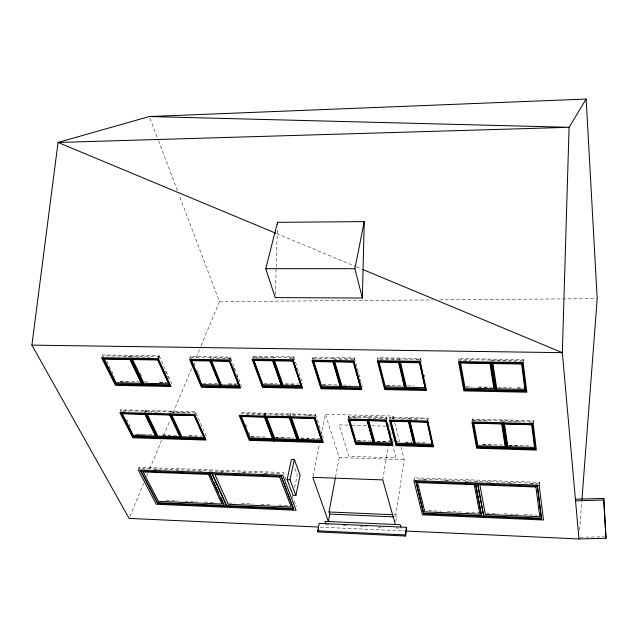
<?xml version="1.0" encoding="UTF-8"?>
<svg xmlns="http://www.w3.org/2000/svg" width="638" height="638" viewBox="0 0 638 638"><rect width="100%" height="100%" fill="white"/><g stroke="black" fill="none" stroke-linecap="round" stroke-linejoin="round"><path stroke-width="0.48" stroke-dasharray="3.19 2.39" d="M275.361 294.62L276.166 267.88M276.198 266.891L277.331 229.257M537.603 484.13L537.659 483.421L417.029 479.01M539.222 484.274L539.365 482.376L414.229 477.83L413.966 479.68M579.631 530.011L581.816 501.213M533.208 422.595L533.368 420.649L472.232 419.07L472.008 420.992M522.514 361.275L522.578 360.534L460.373 359.561L460.277 360.295L471.107 360.462M523.272 361.1L523.407 359.609L458.889 358.612L458.634 360.574M503.454 420.705L503.382 421.431L520.863 421.885M502.537 420.681L502.465 421.407L499.57 421.335M477.671 481.929L477.742 481.227M491.842 360.047L491.762 360.789L521.517 361.26M490.789 360.773L490.869 360.039M475.781 481.865L475.86 481.164M473.747 421.774L473.627 419.932L532.578 421.463L532.515 422.196L529.604 422.117M427.675 419.692L427.779 418.975L390.942 418.018L390.823 418.727M395.783 521.685L396.485 516.987L395.895 514.85L404.197 459.751L401.039 447.397M420.322 360.366L420.609 358.412L377.832 357.751L377.497 359.688M409.038 418.488L408.926 419.198L400.353 418.975M409.612 418.504L409.508 419.214L420.027 419.493M382.76 479.904L388.127 446.504M388.925 441.592L389.236 439.622M392.553 418.991L393.032 416.048L325.38 414.309L321.512 433.696M389.635 419.078L389.946 417.188L428.154 418.177L428.576 420.083M399.731 359.736L399.843 359.011L420.195 359.33L420.083 360.055L415.234 359.984M386.357 419.03L386.668 417.132L348.627 416.151L348.276 418.034M399.077 359.72L399.197 358.995L399.843 359.011M368.238 417.459L368.118 418.169L386.213 418.64L386.325 417.93L349.648 416.973L349.512 417.683L357.105 417.882M367.544 418.153L367.663 417.443M335.564 477.009L339.201 457.59L325.38 414.309M354.01 359.84L354.377 357.918L312.588 357.264L312.181 359.178M313.003 476.355L319.574 443.394M333.371 359.21L333.514 358.492L354.018 358.819L353.883 359.537L334.001 359.226L334.145 358.508M315.172 416.407L315.555 414.533L239.96 412.587M264.284 416.008L264.858 413.225L265.089 414.716M265.328 415.107L265.719 413.249L265.855 414.74M294.644 487.615L297.252 475.095L294.182 466.745M313.577 358.899L313.736 358.181L333.514 358.492M290.154 415.753L290.489 413.887L290.617 415.378L295.482 415.505M293.273 358.779L293.703 356.873L252.8 356.235L252.329 358.125M273.168 358.157L273.335 357.447L293.408 357.766L293.249 358.484L289.357 358.42M273.79 358.173L273.957 357.463M241.14 414.094L241.308 413.4L290.107 414.668L289.947 415.362L275.496 414.987M240.781 387.194L241.252 385.328L230.294 357.113L190.355 356.483L189.821 358.349M210.006 471.634L210.173 470.964L281.605 473.571M191.344 358.077L191.544 357.376L230.055 357.998L229.871 358.7L211.824 358.412M229.8 358.995L230.294 357.113M194.877 413.217L195.061 412.539L171.112 411.917L170.665 411.111L170.848 412.595M210.269 358.381L210.46 357.679M210.875 358.397L211.066 357.695M144.587 413.169L145.336 410.457L145.616 411.933L143.638 411.885M145.679 412.284L146.182 410.473L146.365 411.957L160.258 412.315M170.186 412.579L170.378 411.893L122.153 410.641L121.946 411.319L128.844 411.502M138.478 469.05L139.004 467.295L283.32 472.527L286.127 479.912M142.282 469.153L142.481 468.499L210.173 470.964M158.511 357.416L158.726 356.722L104.082 355.852L103.842 356.538M158.591 357.711L159.157 355.852L102.479 354.959L101.857 356.794M120.151 411.622L120.726 409.819L195.443 411.749L206.736 437.325M130.878 356.275L130.654 356.969L124.697 356.873M131.731 356.291L131.508 356.985L149.834 357.28M129.865 516.565L143.646 483.5M146.716 476.147L147.864 473.396M149.778 468.802L161.645 440.324M163.567 435.73L170.075 420.115M173.137 412.77L191.52 368.676M196.121 357.655L200.715 346.625M201.098 345.708L219.48 301.622L178.919 194.662M580.046 537.316L604.17 536.781M219.48 301.622L432.755 299.94M439.734 299.884L596.195 298.656M399.197 358.995L378.948 358.676L378.82 359.401L398.112 359.712M273.335 357.447L253.972 357.144L253.796 357.854L268.327 358.085M466.043 386.668L471.833 386.787M478.58 386.923L492.089 387.194M497.863 387.314L511.421 387.593M517.235 387.705L523.048 387.824M386.421 385.424L402.769 385.759M407.586 385.854L414.437 385.998M478.277 387.378L488.198 387.577M517.37 388.175L523.176 388.295M264.124 383.342L276.725 383.605M285.377 383.781L299.23 384.06M322.645 384.634L338.475 384.953M343.276 385.049L349.975 385.192M386.867 385.886L391.812 385.99M285.186 384.22L293.743 384.395M322.166 385.065L327.964 385.185M144.34 381.923L148.303 382.002M159.189 382.226L167.108 382.393M120.223 381.428L138.869 381.811M228.556 383.789L237.256 383.964M202.956 383.255L218.108 383.574M120 381.851L127.775 382.01M159.811 382.672L165.681 382.792M228.619 384.22L236.443 384.387M245.933 414.221L264.132 414.692M307.149 415.809L314.933 416.016L315.076 415.314L290.84 414.684L290.561 413.887M171.805 412.619L190.068 413.097M473.548 420.649L489.928 421.08M348.037 425.123L339.121 424.876L348.85 456.33L396.007 457.885L392.976 446.369M352.001 425.227L366.866 425.642M371.818 425.777L385.687 426.152M251.093 436.567L266.955 437.046M276.118 437.317L293.408 437.835M300.41 438.051L319.782 438.625M250.67 436.87L255.551 437.022M274.866 437.604L282.722 437.835M301.144 438.394L309.055 438.625M357.272 440.595L371.563 441.033M377.122 441.201L389.794 441.576M396.772 441.759L398.686 441.815M405.377 442.014L412.076 442.214M416.67 442.357L425.482 442.62M482.695 444.407L502.313 444.997M508.972 445.196L528.711 445.795M137.457 434.127L153.136 434.606M162.283 434.877L178.169 435.355M189.023 435.682L201.472 436.057M357.735 440.938L360.677 441.033M376.914 441.52L386.748 441.815M405.018 442.333L411.901 442.541M482.934 444.758L490.726 444.997M509.164 445.555L517.011 445.787M135.232 434.406L142.96 434.637M163.041 435.244L169.844 435.451M189.055 436.033L195.898 436.24M339.201 457.59L404.197 459.751M154.237 469.592L158.216 469.735M176.144 470.389L180.131 470.541M199.048 471.227L202.039 471.338M220.102 472L223.069 472.112M241.874 472.798L244.84 472.902M263.646 473.595L266.612 473.699M422.819 479.92L427.723 480.103M444.391 480.709L449.296 480.892M464.99 481.467L470.876 481.682M487.496 482.296L492.408 482.472M509.108 483.086L515.01 483.301M530.728 483.875L536.622 484.09M428.513 510.639L441.384 511.182M447.318 511.429L461.178 512.011M466.123 512.218L478.986 512.761M486.499 513.072L498.358 513.574M504.283 513.821L518.112 514.395M524.037 514.651L536.885 515.185M166.199 500.351L177.994 500.854M184.876 501.141L196.671 501.635M204.535 501.97L215.349 502.425M228.619 502.983L234.521 503.23M241.395 503.518L253.19 504.012M261.054 504.347L271.868 504.802M278.75 505.089L289.564 505.543M393.925 514.762L395.895 514.85M394.499 516.9L396.485 516.987M325.516 524.771L331.457 525.034M343.34 525.576L348.292 525.8M360.175 526.334L367.105 526.645M377.999 527.14L383.94 527.411M395.823 527.945L401.765 528.216M320.188 527.132L404.787 530.991M276.669 233.58L355.661 266.509M356.578 266.891L362.089 269.188M139.004 467.295L139.921 469.058M126.643 419.429L130.232 426.463M120.726 409.819L121.619 411.566M102.479 354.959L103.348 356.682M106.682 361.036L114.481 376.603M140.153 373.126L141.413 375.766M159.157 355.852L171.766 383.749M158.726 356.722L159.54 358.524M165.266 371.164L168.528 378.382M195.061 412.539L195.85 414.317M193.848 362.823L195.005 365.542M196.927 370.08L198.075 372.799M198.458 373.709L200.763 379.147M190.355 356.483L191.121 358.293M245.63 424.238L246.707 426.942M248.868 432.357L249.952 435.068M230.055 357.998L231.474 361.65M233.612 367.121L234.672 369.865M236.802 375.335L238.931 380.814M149.994 118.397L158.104 139.786M158.463 140.719L177.508 190.945M292.092 495.598L296.303 506.668M252.8 356.235L253.477 358.07M293.703 356.873L302.556 383.597M315.555 414.533L323.251 437.955M312.588 357.264L313.17 359.114M348.627 416.151L349.185 418.042M354.377 357.918L362.36 386.756M386.668 417.132L387.17 419.038M388.414 423.784L390.153 430.435M390.4 431.384L391.15 434.231M392.394 438.984L393.383 442.788M389.946 417.188L390.44 419.086M377.832 357.751L378.326 359.68M393.032 416.048L393.758 418.895M394.731 422.699L399.579 441.695M414.229 477.83L414.708 479.728M420.609 358.412L421.247 361.331M424.206 374.937L424.629 376.883M458.889 358.612L459.24 360.566M472.232 419.07L472.583 421.016M539.365 482.376L539.604 484.306M523.407 359.609L523.654 361.587M533.368 420.649L533.607 422.611"/><path stroke-width="0.96" d="M362.368 298.034L364.242 221.601L277.538 222.327L265.727 268.702L275.273 297.595L362.368 298.034L354.864 268.694L364.242 221.601M277.482 224.305L277.538 222.327M405.776 531.039L578.953 538.95L606.004 538.297L603.803 498.43L575.683 499.203L575.556 500.846L603.707 500.025L603.803 498.43M423.728 513.869L415.809 481.06L423.728 513.869L541.415 518.877L541.463 518.176L483.74 515.727L477.862 484.298M541.415 518.877L537.324 485.542L541.335 517.187M581.968 499.227L597.192 298.648L586.155 99.049L149.292 116.539L58.058 142.449L31.9 345.134L129.099 518.407L318.195 527.036M535.346 449.24L532.315 423.648L535.346 449.24L477.296 447.461L472.838 422.811L532.259 424.382M464.552 390.025L459.615 361.762L464.552 390.025L525.736 391.301L522.41 363.724M503.31 429.526L506.006 448.339L502.218 423.584M503.326 422.89L507.011 448.37L503.254 423.616M491.691 362.272L495.87 390.679L491.603 363.022M475.749 484.218L481.626 516.333L475.493 483.971M483.74 515.727L483.668 516.421L477.607 484.051M477.296 447.461L473.093 423.034M432.747 446.018L427.42 421.12L432.747 446.018L396.429 444.909L390.193 420.849L427.324 421.838M405.624 536.032L406.717 528.439L406.406 527.307L319.167 523.375L317.74 530.84L318.147 531.956L405.624 536.032L405.313 534.899L406.406 527.307M425.682 389.587L419.692 362.248L378.119 361.579L385.081 388.741L425.682 389.587L420.011 362.464M415.155 444.774L415.051 445.476L409.341 420.641L415.155 444.774L432.843 445.308M408.695 420.625L414.421 445.46M396.429 444.909L390.56 421.104M402.618 377.162L405.186 389.164L398.822 361.18L402.171 375.28M406.007 388.454L405.896 389.172L399.548 361.196L406.007 388.454L425.785 388.861M367.552 420.53L373.9 444.247L367.153 420.275M368.19 420.546L374.522 444.263L367.799 420.29M385.081 388.741L378.486 361.786M355.98 443.697L348.834 419.788L385.815 420.769L392.147 444.806L355.98 443.697L348.97 419.086M360.949 388.741L353.412 361.706L312.803 361.044L321.273 387.904L360.949 388.741L361.084 388.024L341.753 387.617L333.77 360.661L341.617 388.335L341.753 387.617M335.381 477.982L329.025 511.979L329.758 514.092L328.379 521.525L312.803 477.32L382.76 479.904L395.361 524.508M318.147 531.956L318.681 529.157M341.067 387.601L340.923 388.319L333.06 360.653L341.067 387.601L321.424 387.194L312.963 360.326M322.27 441.823L314.574 417.411L322.27 441.823L298.584 441.097L290.378 416.781L290.226 417.475L314.43 418.113M157.482 503.31L157.666 502.664L140.838 470.429L140.639 471.091L157.482 503.31L293.44 509.116L293.576 508.446L226.753 505.607L212.446 473.954M321.273 387.904L321.424 387.194M295.896 495.431L300.075 475.198L294.325 459.424L291.454 459.328L287.108 479.688L293.033 495.311L295.896 495.431L290.011 479.8L294.325 459.424M262.776 386.588L253.134 359.266L252.959 359.976L262.776 386.588L301.63 387.402L301.79 386.692L282.857 386.301L273.83 360.518M293.44 509.116L280.967 475.589M249.641 439.598L240.422 415.466L240.247 416.159L249.641 439.598L297.794 441.073L289.572 416.758L297.619 439.47M301.63 387.402L292.866 359.912L301.479 385.767M274.308 440.356L265.599 416.128L265.432 416.821M273.136 360.502L282.02 386.987L272.641 360.295M282.857 386.301L282.698 387.003L273.335 360.31M264.579 416.797L264.746 416.104L272.259 436.017M226.753 505.607L226.594 506.261L211.864 473.723L212.039 473.053M209.599 472.965L209.424 473.627L224.225 506.157M221.282 386.173L221.099 386.875L210.349 360.502L210.54 359.8L221.282 386.173L239.776 386.564M170.521 413.958L181.655 437.851L181.471 438.521L204.894 439.247L205.069 438.561L201.52 430.57M201.632 386.461L190.451 360.175L229.265 360.821L239.593 387.266L201.632 386.461L201.823 385.767L191.033 360.382M180.69 438.497L169.525 414.62L120.925 413.336L133.087 437.038L180.69 438.497L180.052 436.057M157.466 437.788L157.666 437.11L146.022 413.312M115.781 384.515L116.004 383.829L102.957 357.91L102.726 358.596L115.781 384.515L169.692 385.655L169.07 383.159M133.087 437.038L133.286 436.368L121.595 413.536M131.572 359.266L143.598 384.411L143.383 385.097L130.918 359.066M586.155 99.049L569.08 127.305L562.333 352.662L578.953 538.95M265.727 268.702L354.864 268.694M31.9 345.134L562.333 352.662L363.006 269.571M459.52 362.504L522.227 363.508L525.736 391.301M252.959 359.976L292.706 360.622M102.726 358.596L157.801 359.505L169.692 385.655M209.846 360.98L191.607 360.677L201.775 384.634L219.655 385.001M464.647 389.292L494.881 389.922M495.941 389.946L525.8 390.56M385.2 388.016L405.305 388.438M262.944 385.878L282.179 386.285M116.004 383.829L142.657 384.387L142.441 385.081L129.961 359.05M143.598 384.411L169.891 384.961M201.823 385.767L220.62 386.157M149.292 116.539L569.08 127.305L58.058 142.449L275.752 233.197M240.247 416.159L289.421 417.451M170.322 414.644L194.247 415.274L204.894 439.247M169.604 415.003L147.322 414.413L157.913 436.105L179.772 436.767M249.809 438.912L273.63 439.638M274.468 439.67L297.938 440.38M298.728 440.403L322.413 441.121M356.1 442.995L374.012 443.546M374.642 443.562L392.258 444.104M396.541 444.2L414.525 444.75L408.926 421.59M477.376 446.744L506.07 447.621M507.082 447.653L535.402 448.514M133.286 436.368L156.836 437.086L155.114 433.561M157.666 437.11L180.873 437.827M181.655 437.851L205.069 438.561M140.639 471.091L280.824 476.267M415.713 481.754L537.276 486.252M287.108 479.688L290.011 479.8M423.815 513.183L481.698 515.64M157.666 502.664L224.385 505.503L220.692 497.369M329.025 511.979L392.944 514.722M329.758 514.092L393.502 516.852M317.74 530.84L405.313 534.899M157.841 438.553L145.432 413.193M146.046 415.051L146.907 416.813M144.587 413.169L157.012 438.521M130.615 359.25L131.906 361.945M135.344 369.131L137.497 373.613M169.947 413.839L181.822 439.287M170.96 416.59L172.619 420.131M173.44 421.901L174.676 424.557M177.986 431.631L178.807 433.401M160.058 363.317L161.286 366.021M162.108 367.831L163.751 371.436M165.8 375.941L167.028 378.653M210.014 473.867L212.885 480.191M213.706 482.001L215.349 485.614M216.17 487.424L218.635 492.847M194.43 414.588L196.01 418.137M197.19 420.801L197.979 422.579M199.16 425.243L200.739 428.8M209.862 359.792L219.879 384.339M209.671 360.494L220.437 386.859M229.808 361.02L235.861 376.532M236.57 378.35L239.417 385.655M281.318 476.498L286.925 491.108M287.626 492.927L293.225 507.537M274.595 441.113L265.137 416.032L264.284 416.008L273.758 441.081M325.811 523.678L324.989 521.374L400.305 524.731L400.951 527.06M289.947 416.678L298.855 441.855M353.556 360.988L354.329 363.78M354.848 365.646L360.821 387.091M386.181 421.024L392.003 443.139M490.598 362.256L492.815 376.564M493.11 378.478L494.737 388.965M490.518 362.998L494.801 390.655M492.576 364.824L492.863 366.738M493.892 373.421L494.187 375.327M492.496 365.566L492.791 367.472M493.078 369.386L493.373 371.292M493.668 373.198L493.964 375.112M494.402 377.975L494.697 379.881M494.984 381.795L495.279 383.701M495.718 386.564L496.013 388.47M503.964 425.243L504.251 427.149M504.538 429.055L504.825 430.961M505.264 433.824L505.551 435.73M505.838 437.636L506.125 439.542M506.412 441.448L506.708 443.354M502.289 422.858L503.023 427.62M504.754 429.286L505.041 431.192M505.328 433.098L505.615 435.004M505.91 436.91L506.197 438.816M506.628 441.679L506.915 443.585M603.707 500.025L606.004 538.297M523.136 362.591L458.507 361.563L463.898 390.895L526.852 392.211L523.136 362.591M420.171 361.339L377.321 360.653L384.762 389.595L426.535 390.48L420.171 361.339M293.057 359.736L252.09 359.074L262.569 387.425L302.556 388.271L293.057 359.736M353.827 360.805L311.974 360.135L321.018 388.757L361.842 389.619L353.827 360.805M489.976 363.5L460.564 363.03L465.134 388.119L493.892 388.709L489.976 363.5M521.637 364.019L492.871 363.548L496.731 388.765L524.859 389.339L521.637 364.019M398.575 362.416L379.044 362.097L385.376 386.851L404.492 387.242L398.575 362.416M419.541 362.751L400.497 362.448L406.374 387.282L425.004 387.665L419.541 362.751M158.304 358.644L101.554 357.711L115.486 385.328L170.952 386.508L158.304 358.644M229.552 359.936L189.55 359.282L201.48 387.29L240.55 388.127L229.552 359.936M272.721 360.789L254.044 360.486L262.968 384.738L281.27 385.113L272.721 360.789M292.762 361.116L274.555 360.821L283.073 385.153L300.897 385.519L292.762 361.116M332.9 361.874L313.816 361.555L321.52 386.038L340.198 386.421L332.9 361.874M353.372 362.209L334.775 361.898L342.04 386.461L360.247 386.835L353.372 362.209M130.032 359.521L104.185 359.098L116.068 382.72L141.413 383.247L130.032 359.521M157.841 359.984L132.576 359.569L143.909 383.294L168.679 383.813L157.841 359.984M229.417 361.307L211.641 361.012L221.418 385.041L238.835 385.408L229.417 361.307M314.981 417.34L239.274 415.354L249.299 440.332L323.322 442.605L314.981 417.34M194.694 414.485L119.872 412.523L132.84 437.78L206.018 440.037L194.694 414.485M533.129 423.568L471.897 421.957L476.666 448.227L536.391 450.069L533.129 423.568M386.205 419.979L348.101 418.975L355.725 444.447L392.944 445.595L386.205 419.979M427.747 421.04L389.483 420.027L396.142 445.659L433.513 446.815L427.747 421.04M264.507 417.156L241.419 416.542L249.96 437.915L272.609 438.601L264.507 417.156M289.317 417.81L266.78 417.212L274.842 438.665L296.957 439.335L289.317 417.81M314.287 418.472L291.542 417.874L299.134 439.399L321.44 440.076L314.287 418.472M145.073 414.357L122.257 413.751L133.318 435.355L155.712 436.033L145.073 414.357M194.279 415.657L171.805 415.067L181.934 436.831L203.985 437.501L194.279 415.657M501.691 423.967L473.819 423.225L477.862 445.691L505.152 446.52L501.691 423.967M531.685 424.764L504.435 424.039L507.84 446.608L534.516 447.413L531.685 424.764M367.105 420.641L349.72 420.179L356.211 441.975L373.246 442.493L367.105 420.641M385.743 421.136L368.812 420.689L374.929 442.541L391.517 443.043L385.743 421.136M408.472 421.71L391.022 421.247L396.692 443.171L413.799 443.689L408.472 421.71M427.189 422.204L410.194 421.758L415.482 443.737L432.133 444.247L427.189 422.204M282.73 475.23L138.223 469.927L156.23 504.259L296.104 510.256L282.73 475.23M539.15 485.223L413.831 480.605L422.428 514.826L543.496 519.994L539.15 485.223M208.451 474.385L143.207 471.968L158.503 501.34L221.976 504.028L208.451 474.385M279.707 477.025L214.926 474.624L228.276 504.291L291.247 506.963L279.707 477.025M474.265 484.689L417.571 482.583L424.828 511.859L479.896 514.188L474.265 484.689M535.928 486.985L479.888 484.904L485.351 514.411L539.748 516.708L535.928 486.985"/></g></svg>
